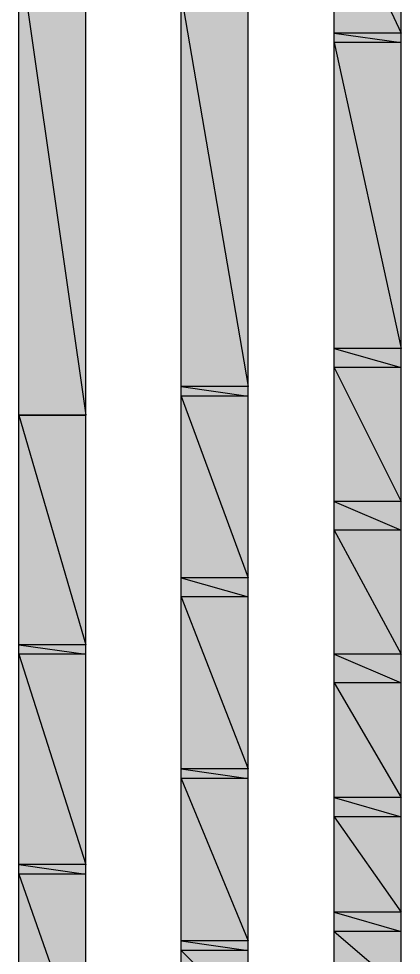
# Model space of a CAD drawing. Header units: millimetres. Extents: x -678 to 5260, y -935 to 3264.
# Drawn here: x 4805.09 to 4818.37, y -841.44 to -808.9 of the extents above; entities that cross this region are included whole.
import ezdxf

# ---------------------------------------------------------------- set-up
doc = ezdxf.new("R2010")
doc.units = ezdxf.units.MM
doc.header["$MEASUREMENT"] = 0
doc.layers.get('0').update_dxf_attribs({"linetype": 'CONTINUOUS'})

msp = doc.modelspace()

# ---------------------------------------------------------------- hatches: boundary and pattern name
at = {"true_color": 0x000007}
h = msp.add_hatch(color=7, dxfattribs=at)
h.paths.add_polyline_path([(4818.36989, -804.42292), (4816.04624, -804.42292), (4818.36989, -809.40218)])
h.paths.add_polyline_path([(4816.04624, -804.42292), (4818.36989, -809.40218), (4816.04624, -809.40218)])
h = msp.add_hatch(color=7, dxfattribs=at)
h.paths.add_polyline_path([(4807.41553, -806.41462), (4805.09188, -806.41462), (4807.41553, -822.68018)])
h.paths.add_polyline_path([(4805.09188, -806.41462), (4807.41553, -822.68018), (4805.09188, -822.68018)])
h = msp.add_hatch(color=7, dxfattribs=at)
h.paths.add_polyline_path([(4813.05869, -808.07438), (4810.73503, -808.07438), (4813.05869, -821.68433)])
h.paths.add_polyline_path([(4810.73503, -808.07438), (4813.05869, -821.68433), (4810.73503, -821.68433)])
h = msp.add_hatch(color=7, dxfattribs=at)
h.paths.add_polyline_path([(4818.36989, -809.40218), (4816.04624, -809.40218), (4818.36989, -809.73413)])
h.paths.add_polyline_path([(4816.04624, -809.40218), (4818.36989, -809.73413), (4816.04624, -809.73413)])
h = msp.add_hatch(color=7, dxfattribs=at)
h.paths.add_polyline_path([(4818.36989, -809.73413), (4816.04624, -809.73413), (4818.36989, -820.35653)])
h.paths.add_polyline_path([(4816.04624, -809.73413), (4818.36989, -820.35653), (4816.04624, -820.35653)])
h = msp.add_hatch(color=7, dxfattribs=at)
h.paths.add_polyline_path([(4818.36989, -820.35653), (4816.04624, -820.35653), (4818.36989, -821.02043)])
h.paths.add_polyline_path([(4816.04624, -820.35653), (4818.36989, -821.02043), (4816.04624, -821.02043)])
h = msp.add_hatch(color=7, dxfattribs=at)
h.paths.add_polyline_path([(4818.36989, -821.02043), (4816.04624, -821.02043), (4818.36989, -825.66774)])
h.paths.add_polyline_path([(4816.04624, -821.02043), (4818.36989, -825.66774), (4816.04624, -825.66774)])
h = msp.add_hatch(color=7, dxfattribs=at)
h.paths.add_polyline_path([(4813.05869, -821.68433), (4810.73503, -821.68433), (4813.05869, -822.01628)])
h.paths.add_polyline_path([(4810.73503, -821.68433), (4813.05869, -822.01628), (4810.73503, -822.01628)])
h = msp.add_hatch(color=7, dxfattribs=at)
h.paths.add_polyline_path([(4813.05869, -822.01628), (4810.73503, -822.01628), (4813.05869, -828.32334)])
h.paths.add_polyline_path([(4810.73503, -822.01628), (4813.05869, -828.32334), (4810.73503, -828.32334)])
h = msp.add_hatch(color=7, dxfattribs=at)
h.paths.add_polyline_path([(4807.41553, -822.68018), (4805.09188, -822.68018), (4807.41553, -830.64699)])
h.paths.add_polyline_path([(4805.09188, -822.68018), (4807.41553, -830.64699), (4805.09188, -830.64699)])
h = msp.add_hatch(color=7, dxfattribs=at)
h.paths.add_polyline_path([(4818.36989, -825.66774), (4816.04624, -825.66774), (4818.36989, -826.66359)])
h.paths.add_polyline_path([(4816.04624, -825.66774), (4818.36989, -826.66359), (4816.04624, -826.66359)])
h = msp.add_hatch(color=7, dxfattribs=at)
h.paths.add_polyline_path([(4818.36989, -826.66359), (4816.04624, -826.66359), (4818.36989, -830.97894)])
h.paths.add_polyline_path([(4816.04624, -826.66359), (4818.36989, -830.97894), (4816.04624, -830.97894)])
h = msp.add_hatch(color=7, dxfattribs=at)
h.paths.add_polyline_path([(4813.05869, -828.32334), (4810.73503, -828.32334), (4813.05869, -828.98724)])
h.paths.add_polyline_path([(4810.73503, -828.32334), (4813.05869, -828.98724), (4810.73503, -828.98724)])
h = msp.add_hatch(color=7, dxfattribs=at)
h.paths.add_polyline_path([(4813.05869, -828.98724), (4810.73503, -828.98724), (4813.05869, -834.96234)])
h.paths.add_polyline_path([(4810.73503, -828.98724), (4813.05869, -834.96234), (4810.73503, -834.96234)])
h = msp.add_hatch(color=7, dxfattribs=at)
h.paths.add_polyline_path([(4807.41553, -830.64699), (4805.09188, -830.64699), (4807.41553, -830.97894)])
h.paths.add_polyline_path([(4805.09188, -830.64699), (4807.41553, -830.97894), (4805.09188, -830.97894)])
h = msp.add_hatch(color=7, dxfattribs=at)
h.paths.add_polyline_path([(4807.41553, -830.97894), (4805.09188, -830.97894), (4807.41553, -838.28184)])
h.paths.add_polyline_path([(4805.09188, -830.97894), (4807.41553, -838.28184), (4805.09188, -838.28184)])
h = msp.add_hatch(color=7, dxfattribs=at)
h.paths.add_polyline_path([(4818.36989, -830.97894), (4816.04624, -830.97894), (4818.36989, -831.97479)])
h.paths.add_polyline_path([(4816.04624, -830.97894), (4818.36989, -831.97479), (4816.04624, -831.97479)])
h = msp.add_hatch(color=7, dxfattribs=at)
h.paths.add_polyline_path([(4818.36989, -831.97479), (4816.04624, -831.97479), (4818.36989, -835.95819)])
h.paths.add_polyline_path([(4816.04624, -831.97479), (4818.36989, -835.95819), (4816.04624, -835.95819)])
h = msp.add_hatch(color=7, dxfattribs=at)
h.paths.add_polyline_path([(4813.05869, -834.96234), (4810.73503, -834.96234), (4813.05869, -835.29429)])
h.paths.add_polyline_path([(4810.73503, -834.96234), (4813.05869, -835.29429), (4810.73503, -835.29429)])
h = msp.add_hatch(color=7, dxfattribs=at)
h.paths.add_polyline_path([(4813.05869, -835.29429), (4810.73503, -835.29429), (4813.05869, -840.93745)])
h.paths.add_polyline_path([(4810.73503, -835.29429), (4813.05869, -840.93745), (4810.73503, -840.93745)])
h = msp.add_hatch(color=7, dxfattribs=at)
h.paths.add_polyline_path([(4818.36989, -835.95819), (4816.04624, -835.95819), (4818.36989, -836.62209)])
h.paths.add_polyline_path([(4816.04624, -835.95819), (4818.36989, -836.62209), (4816.04624, -836.62209)])
h = msp.add_hatch(color=7, dxfattribs=at)
h.paths.add_polyline_path([(4818.36989, -836.62209), (4816.04624, -836.62209), (4818.36989, -839.9416)])
h.paths.add_polyline_path([(4816.04624, -836.62209), (4818.36989, -839.9416), (4816.04624, -839.9416)])
h = msp.add_hatch(color=7, dxfattribs=at)
h.paths.add_polyline_path([(4807.41553, -838.28184), (4805.09188, -838.28184), (4807.41553, -838.61379)])
h.paths.add_polyline_path([(4805.09188, -838.28184), (4807.41553, -838.61379), (4805.09188, -838.61379)])
h = msp.add_hatch(color=7, dxfattribs=at)
h.paths.add_polyline_path([(4807.41553, -838.61379), (4805.09188, -838.61379), (4807.41553, -845.2528)])
h.paths.add_polyline_path([(4805.09188, -838.61379), (4807.41553, -845.2528), (4805.09188, -845.2528)])
h = msp.add_hatch(color=7, dxfattribs=at)
h.paths.add_polyline_path([(4818.36989, -839.9416), (4816.04624, -839.9416), (4818.36989, -840.6055)])
h.paths.add_polyline_path([(4816.04624, -839.9416), (4818.36989, -840.6055), (4816.04624, -840.6055)])
h = msp.add_hatch(color=7, dxfattribs=at)
h.paths.add_polyline_path([(4818.36989, -840.6055), (4816.04624, -840.6055), (4818.36989, -842.5972)])
h.paths.add_polyline_path([(4816.04624, -840.6055), (4818.36989, -842.5972), (4816.04624, -842.5972)])
h = msp.add_hatch(color=7, dxfattribs=at)
h.paths.add_polyline_path([(4813.05869, -840.93745), (4810.73503, -840.93745), (4813.05869, -841.2694)])
h.paths.add_polyline_path([(4810.73503, -840.93745), (4813.05869, -841.2694), (4810.73503, -841.2694)])
h = msp.add_hatch(color=7, dxfattribs=at)
h.paths.add_polyline_path([(4813.05869, -841.2694), (4810.73503, -841.2694), (4813.05869, -843.59305)])
h.paths.add_polyline_path([(4810.73503, -841.2694), (4813.05869, -843.59305), (4810.73503, -843.59305)])

# ---------------------------------------------------------------- linework, layer by layer
at = {"color": 7, "linetype": 'Continuous', "lineweight": 9, "true_color": 0x000007}
for points in [[(4818.36989, -804.09097), (4818.36989, -809.40218), (4818.36989, -820.35653), (4818.36989, -825.99969), (4818.36989, -830.97894), (4818.36989, -833.30259), (4818.36989, -835.95819), (4818.36989, -837.94989), (4818.36989, -839.9416), (4818.36989, -841.60135)], [(4816.04624, -842.5972), (4816.04624, -840.6055), (4816.04624, -838.61379), (4816.04624, -836.62209), (4816.04624, -834.29844), (4816.04624, -831.64284), (4816.04624, -826.66359), (4816.04624, -821.02043), (4816.04624, -809.73413), (4816.04624, -804.42292)], [(4805.09188, -841.9333), (4805.09188, -838.28184), (4805.09188, -834.63039), (4805.09188, -830.97894), (4805.09188, -822.68018), (4805.09188, -806.41462)], [(4807.41553, -806.41462), (4807.41553, -822.68018), (4807.41553, -830.64699), (4807.41553, -834.63039), (4807.41553, -838.28184), (4807.41553, -841.60135)], [(4813.05869, -807.41047), (4813.05869, -821.68433), (4813.05869, -828.65529), (4813.05869, -831.64284), (4813.05869, -834.96234), (4813.05869, -837.94989), (4813.05869, -840.93745), (4813.05869, -843.59305)], [(4810.73503, -843.925), (4810.73503, -841.2694), (4810.73503, -838.28184), (4810.73503, -835.29429), (4810.73503, -832.30674), (4810.73503, -828.65529), (4810.73503, -822.01628), (4810.73503, -808.07438)]]:
    msp.add_lwpolyline(points, dxfattribs=at)
at = {"color": 7, "linetype": 'Continuous', "lineweight": -2, "true_color": 0x000007}
for points in [[(4818.36989, -804.42292), (4816.04624, -804.42292), (4818.36989, -809.40218)], [(4816.04624, -804.42292), (4818.36989, -809.40218), (4816.04624, -809.40218)], [(4807.41553, -806.41462), (4805.09188, -806.41462), (4807.41553, -822.68018)], [(4805.09188, -806.41462), (4807.41553, -822.68018), (4805.09188, -822.68018)], [(4813.05869, -808.07438), (4810.73503, -808.07438), (4813.05869, -821.68433)], [(4810.73503, -808.07438), (4813.05869, -821.68433), (4810.73503, -821.68433)], [(4818.36989, -809.40218), (4816.04624, -809.40218), (4818.36989, -809.73413)], [(4816.04624, -809.40218), (4818.36989, -809.73413), (4816.04624, -809.73413)], [(4818.36989, -809.73413), (4816.04624, -809.73413), (4818.36989, -820.35653)], [(4816.04624, -809.73413), (4818.36989, -820.35653), (4816.04624, -820.35653)], [(4818.36989, -820.35653), (4816.04624, -820.35653), (4818.36989, -821.02043)], [(4816.04624, -820.35653), (4818.36989, -821.02043), (4816.04624, -821.02043)], [(4818.36989, -821.02043), (4816.04624, -821.02043), (4818.36989, -825.66774)], [(4816.04624, -821.02043), (4818.36989, -825.66774), (4816.04624, -825.66774)], [(4813.05869, -821.68433), (4810.73503, -821.68433), (4813.05869, -822.01628)], [(4810.73503, -821.68433), (4813.05869, -822.01628), (4810.73503, -822.01628)], [(4813.05869, -822.01628), (4810.73503, -822.01628), (4813.05869, -828.32334)], [(4810.73503, -822.01628), (4813.05869, -828.32334), (4810.73503, -828.32334)], [(4807.41553, -822.68018), (4805.09188, -822.68018)], [(4805.09188, -822.68018), (4807.41553, -822.68018)], [(4807.41553, -822.68018), (4805.09188, -822.68018), (4807.41553, -830.64699)], [(4805.09188, -822.68018), (4807.41553, -830.64699), (4805.09188, -830.64699)], [(4818.36989, -825.66774), (4816.04624, -825.66774), (4818.36989, -826.66359)], [(4816.04624, -825.66774), (4818.36989, -826.66359), (4816.04624, -826.66359)], [(4818.36989, -826.66359), (4816.04624, -826.66359), (4818.36989, -830.97894)], [(4816.04624, -826.66359), (4818.36989, -830.97894), (4816.04624, -830.97894)], [(4813.05869, -828.32334), (4810.73503, -828.32334), (4813.05869, -828.98724)], [(4810.73503, -828.32334), (4813.05869, -828.98724), (4810.73503, -828.98724)], [(4813.05869, -828.98724), (4810.73503, -828.98724), (4813.05869, -834.96234)], [(4810.73503, -828.98724), (4813.05869, -834.96234), (4810.73503, -834.96234)], [(4807.41553, -830.64699), (4805.09188, -830.64699), (4807.41553, -830.97894)], [(4805.09188, -830.64699), (4807.41553, -830.97894), (4805.09188, -830.97894)], [(4807.41553, -830.97894), (4805.09188, -830.97894), (4807.41553, -838.28184)], [(4805.09188, -830.97894), (4807.41553, -838.28184), (4805.09188, -838.28184)], [(4818.36989, -830.97894), (4816.04624, -830.97894), (4818.36989, -831.97479)], [(4816.04624, -830.97894), (4818.36989, -831.97479), (4816.04624, -831.97479)], [(4818.36989, -831.97479), (4816.04624, -831.97479), (4818.36989, -835.95819)], [(4816.04624, -831.97479), (4818.36989, -835.95819), (4816.04624, -835.95819)], [(4813.05869, -834.96234), (4810.73503, -834.96234), (4813.05869, -835.29429)], [(4810.73503, -834.96234), (4813.05869, -835.29429), (4810.73503, -835.29429)], [(4813.05869, -835.29429), (4810.73503, -835.29429), (4813.05869, -840.93745)], [(4810.73503, -835.29429), (4813.05869, -840.93745), (4810.73503, -840.93745)], [(4818.36989, -835.95819), (4816.04624, -835.95819), (4818.36989, -836.62209)], [(4816.04624, -835.95819), (4818.36989, -836.62209), (4816.04624, -836.62209)], [(4818.36989, -836.62209), (4816.04624, -836.62209), (4818.36989, -839.9416)], [(4816.04624, -836.62209), (4818.36989, -839.9416), (4816.04624, -839.9416)], [(4807.41553, -838.28184), (4805.09188, -838.28184), (4807.41553, -838.61379)], [(4805.09188, -838.28184), (4807.41553, -838.61379), (4805.09188, -838.61379)], [(4807.41553, -838.61379), (4805.09188, -838.61379), (4807.41553, -845.2528)], [(4805.09188, -838.61379), (4807.41553, -845.2528), (4805.09188, -845.2528)], [(4818.36989, -839.9416), (4816.04624, -839.9416), (4818.36989, -840.6055)], [(4816.04624, -839.9416), (4818.36989, -840.6055), (4816.04624, -840.6055)], [(4818.36989, -840.6055), (4816.04624, -840.6055), (4818.36989, -842.5972)], [(4816.04624, -840.6055), (4818.36989, -842.5972), (4816.04624, -842.5972)], [(4813.05869, -840.93745), (4810.73503, -840.93745), (4813.05869, -841.2694)], [(4810.73503, -840.93745), (4813.05869, -841.2694), (4810.73503, -841.2694)], [(4813.05869, -841.2694), (4810.73503, -841.2694), (4813.05869, -843.59305)], [(4810.73503, -841.2694), (4813.05869, -843.59305), (4810.73503, -843.59305)]]:
    msp.add_lwpolyline(points, close=True, dxfattribs=at)

doc.saveas('drawing.dxf')
